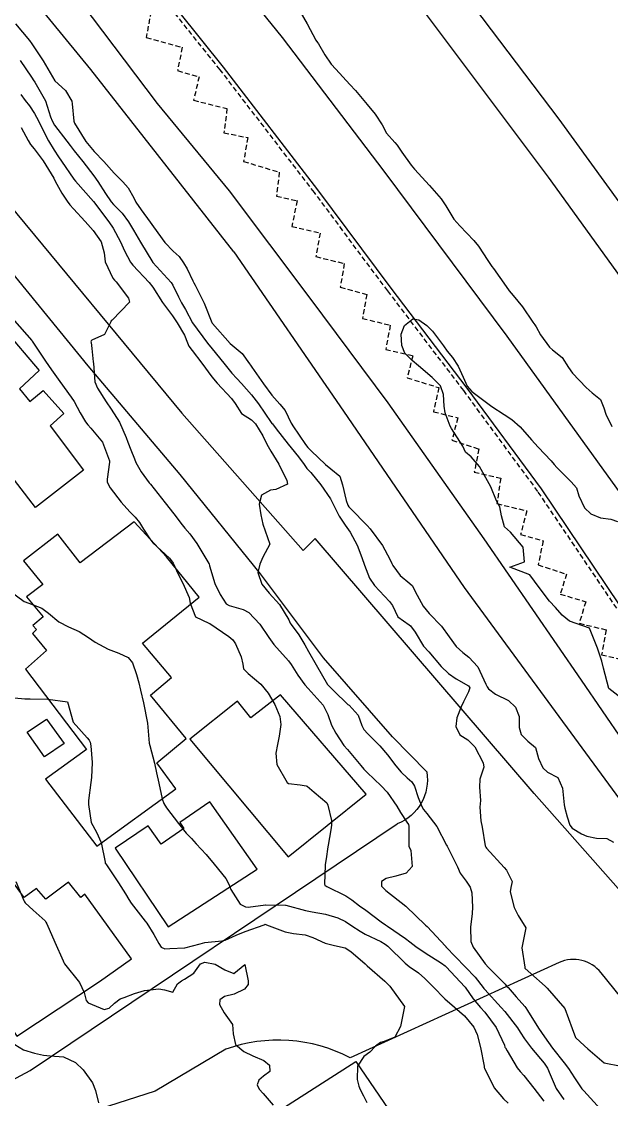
# Model space of a CAD drawing. Header units: metres. Extents: x 292545 to 299085, y 7450245 to 7463078.
# Drawn here: x 297997.3 to 298056.2, y 7451897.9 to 7452005.5 of the extents above; entities that cross this region are included whole.
import ezdxf

# ---------------------------------------------------------------- set-up
doc = ezdxf.new("R2010")
doc.units = ezdxf.units.M
doc.linetypes.add('DASHED', pattern=[0.75, 0.5, -0.25])
for name, color, linetype in [('Canteiro', 45, 'DASHED'), ('Curvas de Nivel 1m', 11, 'Continuous'), ('Curvas de Nivel 5m', 15, 'Continuous'), ('Edificações', 30, 'Continuous'), ('Linha Férrea', 20, 'Continuous'), ('Vias Primárias', 230, 'Continuous')]:
    doc.layers.add(name, color=color, linetype=linetype)

msp = doc.modelspace()

# ---------------------------------------------------------------- linework, layer by layer
at = {"layer": 'Canteiro'}
for points in [[(298056.69, 7451946.96), (298048.81, 7451958.63), (298041.41, 7451968.7), (298033.83, 7451978.65), (298026.5, 7451988.48), (298017.09, 7452000.73), (298008.04, 7452012.05)], [(298010.18, 7452006.55), (298009.72, 7452003.95), (298013.3, 7452002.97), (298012.84, 7452000.64), (298015, 7452000.03), (298014.44, 7451997.68), (298017.78, 7451996.85), (298017.47, 7451994.44), (298019.86, 7451993.96), (298019.44, 7451991.58), (298023, 7451990.5), (298022.72, 7451988.1), (298024.79, 7451987.66), (298024.25, 7451985.09), (298027.08, 7451984.43), (298026.66, 7451982.07), (298029.49, 7451981.38), (298029.09, 7451979.02), (298031.73, 7451978.3), (298031.3, 7451975.9), (298034.08, 7451975.22), (298033.63, 7451972.81), (298036.33, 7451972.18), (298035.77, 7451969.97), (298038.92, 7451968.99), (298038.4, 7451966.59), (298040.83, 7451965.97), (298040.24, 7451963.74), (298042.93, 7451962.87), (298042.47, 7451960.55), (298045.11, 7451959.94), (298044.73, 7451957.41), (298047.71, 7451956.68), (298047.09, 7451954.31), (298049.35, 7451953.69), (298048.84, 7451951.29), (298051.68, 7451950.37), (298051.06, 7451948.38), (298053.59, 7451947.61), (298052.95, 7451945.46), (298055.64, 7451944.8), (298055.18, 7451942.32), (298057.67, 7451941.72)]]:
    msp.add_lwpolyline(points, dxfattribs=at)
at = {"layer": 'Curvas de Nivel 1m', "flags": 128}
for points, elevation in [([(297996.68, 7452005.32), (297998.05, 7452003.65), (297998.31, 7452003.31), (297998.64, 7452002.82), (297999.44, 7452001.63), (298000.6, 7451999.62), (298001.66, 7451998.67), (298002.28, 7451997.59), (298002.33, 7451997.34), (298002.5, 7451995.59), (298002.56, 7451995.41), (298003.68, 7451993.58), (298004.52, 7451992.56), (298005.48, 7451991.56), (298006.5, 7451990.42), (298007.37, 7451989.54), (298007.9, 7451988.95), (298008.47, 7451987.93), (298008.69, 7451987.52), (298009.22, 7451986.75), (298010.11, 7451985.5), (298010.44, 7451985.05), (298011.58, 7451983.49), (298012.4, 7451982.61), (298013, 7451982.07), (298013.44, 7451981.46), (298013.79, 7451980.86), (298014.37, 7451979.67), (298014.46, 7451979.45), (298014.59, 7451979.22), (298015.49, 7451977.44), (298016.25, 7451975.51), (298016.29, 7451975.43), (298016.32, 7451975.38), (298018.09, 7451973.41), (298018.29, 7451973.24), (298019.29, 7451972.41), (298020.01, 7451971.38), (298020.12, 7451971.23), (298020.27, 7451971.04), (298021.42, 7451969.37), (298022.24, 7451968.24), (298023.07, 7451967.35), (298023.58, 7451966.7), (298024.2, 7451965.44), (298024.25, 7451965.33), (298024.34, 7451965.19), (298025.62, 7451963.32), (298025.86, 7451963.01), (298026.17, 7451962.69), (298027.61, 7451961.3), (298028.15, 7451960.87), (298029.03, 7451960.16), (298029.32, 7451959.27), (298029.67, 7451957.71), (298029.85, 7451957.26), (298029.94, 7451957.1), (298030.1, 7451956.91), (298031.76, 7451955.24), (298032.08, 7451954.89), (298033.31, 7451953.23), (298034.04, 7451951.86), (298034.23, 7451951.42), (298034.33, 7451951.22), (298035.06, 7451950.24), (298036.02, 7451949.44), (298036.29, 7451949.19), (298036.56, 7451948.63), (298037.36, 7451947.18), (298037.98, 7451946.42), (298039.21, 7451945.16), (298039.95, 7451944.12), (298040.65, 7451943.14), (298041.33, 7451942.53), (298041.92, 7451942.06), (298042.81, 7451941.11), (298043.61, 7451939.39), (298043.76, 7451939.1), (298043.89, 7451938.92), (298044.6, 7451938.37), (298045.87, 7451937.75), (298046.6, 7451937.07), (298046.94, 7451936.15), (298046.94, 7451935.06), (298047.14, 7451934.37), (298047.83, 7451933.69), (298048.58, 7451933.04), (298048.89, 7451931.96), (298049.31, 7451931.03), (298049.79, 7451930.61), (298050.82, 7451930.05), (298051.29, 7451929.01), (298051.44, 7451927.32), (298051.51, 7451927.01), (298051.73, 7451926.13), (298052.01, 7451925.29), (298052.25, 7451925), (298053.17, 7451924.44), (298053.72, 7451924.21), (298054.68, 7451924.01), (298055.71, 7451923.97), (298056.38, 7451923.62)], 706), ([(297997.12, 7452001.66), (297998.26, 7451999.99), (297998.5, 7451999.64), (297998.54, 7451999.58), (297998.6, 7451999.48), (297999.66, 7451997.63), (298000.15, 7451996.04), (298000.31, 7451995.62), (298000.56, 7451995.21), (298001.78, 7451993.6), (298002.11, 7451993.17), (298002.52, 7451992.64), (298003.39, 7451991.58), (298004.49, 7451990.15), (298004.89, 7451989.57), (298005.64, 7451988.39), (298006.21, 7451987.55), (298006.46, 7451987.26), (298007.31, 7451986.4), (298007.93, 7451985.53), (298008.43, 7451984.7), (298009.16, 7451983.51), (298010.39, 7451981.5), (298012.2, 7451979.48), (298012.37, 7451979.23), (298012.94, 7451978.06), (298013.25, 7451977.47), (298013.65, 7451976.78), (298014.32, 7451975.45), (298015.84, 7451973.43), (298016.29, 7451972.86), (298017.45, 7451971.42), (298018.26, 7451970.45), (298018.75, 7451969.9), (298019.22, 7451969.4), (298020.24, 7451968.27), (298020.92, 7451967.37), (298022.2, 7451965.51), (298022.27, 7451965.42), (298022.31, 7451965.36), (298022.68, 7451964.87), (298023.88, 7451963.34), (298024.17, 7451962.98), (298024.91, 7451962.08), (298025.48, 7451961.32), (298025.76, 7451960.93), (298026.14, 7451960.52), (298027.16, 7451959.3), (298028.11, 7451957.87), (298028.41, 7451957.29), (298028.97, 7451956.15), (298029.57, 7451955.27), (298030.07, 7451954.55), (298030.78, 7451953.25), (298031.25, 7451952.04), (298031.5, 7451951.25), (298032.02, 7451949.98), (298032.51, 7451949.24), (298033.99, 7451947.64), (298034.29, 7451947.22), (298034.85, 7451946.09), (298035.96, 7451945.3), (298036.1, 7451945.19), (298036.57, 7451944.56), (298037.39, 7451943.18), (298037.93, 7451942.6), (298039.17, 7451941.16), (298039.91, 7451940.44), (298040.66, 7451939.9), (298041.89, 7451939.21), (298041.97, 7451939.12), (298042.01, 7451939), (298041.89, 7451938.6), (298041.39, 7451937.61), (298041.15, 7451937.13), (298040.74, 7451936.02), (298040.62, 7451935.14), (298041.03, 7451934.33), (298041.83, 7451933.81), (298042.51, 7451933.11), (298043.37, 7451931.54), (298043.43, 7451931.1), (298043.01, 7451929.88), (298042.99, 7451929.11), (298043.09, 7451927.77), (298043.02, 7451927.11), (298043.11, 7451925.73), (298043.25, 7451925.1), (298043.56, 7451923.25), (298043.63, 7451923.1), (298043.7, 7451923.02), (298045.45, 7451921.08), (298045.67, 7451920.81), (298046.26, 7451919.67), (298046.11, 7451919.07), (298046.06, 7451918.66), (298046.46, 7451917.07), (298046.85, 7451916.29), (298047.6, 7451915.05), (298047.22, 7451913.06), (298047.5, 7451911.11), (298047.52, 7451911.05), (298047.53, 7451911.03), (298047.55, 7451911), (298048.11, 7451910.48), (298049.53, 7451909.22), (298049.73, 7451909.03), (298051.51, 7451907.01), (298052.23, 7451905), (298052.57, 7451904.09), (298053.47, 7451903.26), (298053.82, 7451902.98), (298055.44, 7451901.56), (298057.15, 7451901.23)], 707), ([(297997.2, 7451998.27), (297997.62, 7451997.65), (297998.07, 7451997.14), (297998.57, 7451996.36), (297998.95, 7451995.64), (297999.34, 7451994.85), (297999.97, 7451993.63), (298000.52, 7451992.7), (298000.96, 7451992.05), (298001.27, 7451991.61), (298002.49, 7451989.81), (298002.66, 7451989.59), (298004.46, 7451987.57), (298005.98, 7451985.55), (298006.43, 7451984.9), (298007.16, 7451983.54), (298007.53, 7451982.66), (298008.13, 7451981.52), (298008.25, 7451981.38), (298008.39, 7451981.23), (298010, 7451979.5), (298010.37, 7451979.01), (298011.34, 7451977.49), (298012.33, 7451976.17), (298012.62, 7451975.77), (298012.81, 7451975.47), (298013.53, 7451974.23), (298013.85, 7451973.46), (298013.96, 7451973.13), (298014.29, 7451972.71), (298015.26, 7451971.44), (298016.26, 7451970.07), (298016.8, 7451969.42), (298018.23, 7451967.92), (298018.6, 7451967.4), (298019.24, 7451966.42), (298020.21, 7451965.77), (298020.62, 7451965.38), (298021.37, 7451964.18), (298021.77, 7451963.36), (298022.17, 7451962.63), (298022.95, 7451961.35), (298023.75, 7451959.73), (298023.81, 7451959.34), (298022.66, 7451958.82), (298022.12, 7451958.76), (298021.23, 7451958.26), (298020.99, 7451957.37), (298021.17, 7451956.29), (298021.35, 7451955.37), (298022.05, 7451953.36), (298021.36, 7451952.05), (298021.05, 7451951.37), (298020.86, 7451950.53), (298021.25, 7451949.37), (298022, 7451948.46), (298023.02, 7451947.35), (298023.97, 7451945.82), (298024.1, 7451945.48), (298024.19, 7451945.34), (298024.95, 7451944.32), (298025.56, 7451943.32), (298025.93, 7451942.64), (298026.68, 7451941.3), (298027.83, 7451939.35), (298027.87, 7451939.29), (298027.89, 7451939.27), (298028.44, 7451938.73), (298029.86, 7451937.35), (298029.97, 7451937.27), (298030.88, 7451936.29), (298031.25, 7451935.25), (298031.44, 7451934.84), (298031.83, 7451934.42), (298033.05, 7451933.23), (298033.81, 7451932.31), (298034.62, 7451931.21), (298035.17, 7451930.58), (298035.78, 7451930.03), (298036.22, 7451929.64), (298036.5, 7451929.19), (298036.87, 7451928.07), (298037.22, 7451927.18), (298037.41, 7451926.85), (298037.74, 7451926.46), (298038.73, 7451925.16), (298039.7, 7451923.32), (298039.76, 7451923.21), (298039.79, 7451923.15), (298039.91, 7451922.93), (298040.8, 7451921.13), (298041.06, 7451920.52), (298041.66, 7451919.71), (298042.05, 7451919.12), (298042.23, 7451918.53), (298042.29, 7451917.11), (298042.26, 7451916.48), (298042.08, 7451915.12), (298042.14, 7451913.67), (298042.35, 7451913.12), (298043.56, 7451911.45), (298043.88, 7451911.1), (298045.54, 7451909.42), (298045.7, 7451909.24), (298045.84, 7451909.08), (298046.64, 7451908.17), (298047.51, 7451907.18), (298047.61, 7451907.05), (298047.77, 7451906.79), (298048.87, 7451905.04), (298049.47, 7451904.16), (298050.28, 7451903.02), (298051.44, 7451901.56), (298051.89, 7451901), (298052.48, 7451900.06), (298053.2, 7451898.98), (298053.3, 7451898.87), (298053.41, 7451898.77), (298055.08, 7451896.96)], 708), ([(297997.23, 7451994.98), (297997.93, 7451993.65), (297998.16, 7451993.28), (297998.53, 7451992.85), (297999.42, 7451991.63), (298000.49, 7451989.91), (298000.64, 7451989.62), (298001.28, 7451988.42), (298001.83, 7451987.6), (298002.1, 7451987.24), (298002.46, 7451986.85), (298003.62, 7451985.58), (298004.43, 7451984.68), (298005.21, 7451983.56), (298005.51, 7451982.45), (298005.62, 7451981.56), (298006.38, 7451979.93), (298006.55, 7451979.72), (298006.72, 7451979.54), (298007.96, 7451977.92), (298008.05, 7451977.52), (298006.32, 7451975.74), (298006.23, 7451975.65), (298006.18, 7451975.55), (298005.55, 7451974.31), (298004.3, 7451973.72), (298004.21, 7451973.66), (298004.19, 7451973.57), (298004.21, 7451973.48), (298004.29, 7451972.9), (298004.43, 7451971.57), (298004.45, 7451971.39), (298004.6, 7451969.57), (298004.86, 7451968.95), (298005.72, 7451967.56), (298006.22, 7451966.83), (298007.04, 7451965.54), (298007.71, 7451964.01), (298007.88, 7451963.53), (298008.17, 7451962.77), (298008.53, 7451961.89), (298008.69, 7451961.52), (298009.2, 7451960.57), (298010.02, 7451959.5), (298010.13, 7451959.36), (298011.6, 7451957.49), (298012.1, 7451956.85), (298012.71, 7451956.1), (298013.18, 7451955.46), (298013.58, 7451954.96), (298014.07, 7451954.38), (298014.76, 7451953.44), (298015.88, 7451951.58), (298015.97, 7451951.43), (298015.99, 7451951.38), (298016.03, 7451951.18), (298016.56, 7451949.42), (298017.09, 7451948.32), (298017.7, 7451947.41), (298017.98, 7451947.23), (298019.41, 7451946.82), (298019.97, 7451946.52), (298021.07, 7451945.37), (298021.95, 7451944.05), (298022.45, 7451943.35), (298023.92, 7451941.71), (298024.2, 7451941.34), (298024.85, 7451940.27), (298025.54, 7451939.32), (298025.89, 7451938.96), (298027.38, 7451937.29), (298027.85, 7451936.36), (298028.21, 7451935.29), (298028.63, 7451934.48), (298029.46, 7451933.27), (298029.82, 7451932.85), (298031.15, 7451931.25), (298031.45, 7451930.9), (298031.79, 7451930.57), (298033.18, 7451929.23), (298033.76, 7451928.61), (298034.75, 7451927.21), (298035.09, 7451926.56), (298035.73, 7451925.6), (298035.89, 7451925.36), (298035.95, 7451925.2), (298035.92, 7451923.41), (298035.95, 7451923.2), (298036.12, 7451922.78), (298036.26, 7451921.19), (298035.67, 7451920.5), (298034.65, 7451920.22), (298033.66, 7451919.99), (298033.22, 7451919.66), (298033.21, 7451919.22), (298033.65, 7451918.77), (298035.63, 7451917.2), (298037.61, 7451915.32), (298037.75, 7451915.17), (298039.58, 7451913.22), (298039.62, 7451913.18), (298039.64, 7451913.15), (298041.55, 7451911.17), (298041.6, 7451911.13), (298042.55, 7451910.12), (298043.35, 7451909.1), (298043.43, 7451909), (298043.53, 7451908.88), (298045.15, 7451907.08), (298045.51, 7451906.68), (298046.79, 7451905.06), (298047.06, 7451904.63), (298047.47, 7451903.95), (298048.17, 7451903.04), (298049.44, 7451901.53), (298049.77, 7451901.03), (298050.03, 7451900.42), (298050.66, 7451899.02), (298051.4, 7451897.91)], 709), ([(298057.87, 7451937.41), (298055.89, 7451938.96), (298055.37, 7451940.97), (298055.2, 7451941.68), (298054.78, 7451942.97), (298053.96, 7451944.98), (298051.97, 7451945.68), (298051.24, 7451946.27), (298050.58, 7451947.02), (298049.99, 7451947.67), (298048.94, 7451949.04), (298048.03, 7451950.3), (298046.03, 7451951.07), (298047.49, 7451951.6), (298047.35, 7451953.06), (298046.08, 7451954.57), (298045.48, 7451955.08), (298045.19, 7451956.18), (298045.03, 7451957.09), (298044.68, 7451957.67), (298044.13, 7451959.1), (298042.98, 7451961.11), (298042.16, 7451962.07), (298041.6, 7451962.56), (298041.31, 7451963.13), (298040.2, 7451964.92), (298040.06, 7451965.14), (298039.56, 7451966.49), (298039.45, 7451967.15), (298039.39, 7451968.31), (298039.09, 7451969.16), (298038.26, 7451970.01), (298036.91, 7451971.18), (298036.28, 7451971.7), (298035.52, 7451972.44), (298035.24, 7451973.21), (298035.18, 7451974.33), (298035.49, 7451975.2), (298036.33, 7451975.87), (298036.92, 7451975.77), (298037.73, 7451975.18), (298038.31, 7451974.62), (298039.39, 7451973.15), (298039.77, 7451972.63), (298040.28, 7451972.01), (298040.86, 7451971.13), (298041.37, 7451970.02), (298041.75, 7451969.12), (298042.24, 7451968.6), (298044.22, 7451967.1), (298045.46, 7451966.32), (298046.21, 7451965.8), (298047.06, 7451965.06), (298048.18, 7451963.78), (298048.84, 7451963.04), (298050.16, 7451961.67), (298050.45, 7451961.32), (298050.7, 7451961.02), (298052.13, 7451959.6), (298052.66, 7451958.99), (298052.91, 7451958.2), (298053.47, 7451956.99), (298054.1, 7451956.38), (298055.07, 7451955.99), (298056.09, 7451955.85), (298056.77, 7451955.63)], 706), ([(297996, 7451948.76), (297997.53, 7451947.65), (297997.98, 7451947.48), (297999.3, 7451946.96), (297999.97, 7451946.48), (298001, 7451945.61), (298001.96, 7451945.1), (298003.01, 7451944.64), (298003.95, 7451944.03), (298004.61, 7451943.56), (298005.93, 7451942.89), (298006.98, 7451942.48), (298007.92, 7451942.03), (298008.34, 7451941.52), (298008.74, 7451940.36), (298008.98, 7451939.51), (298009.16, 7451938.79), (298009.45, 7451937.51), (298009.84, 7451935.5), (298010.02, 7451933.5), (298010.06, 7451933.26), (298010.54, 7451931.49), (298010.75, 7451930.52), (298010.97, 7451929.49), (298011.32, 7451927.92), (298011.47, 7451927.48), (298011.75, 7451927.02), (298012.93, 7451925.47), (298013.71, 7451924.5), (298014.22, 7451923.96), (298014.71, 7451923.44), (298015.69, 7451922.36), (298016.51, 7451921.42), (298017.66, 7451919.96), (298017.95, 7451919.41), (298018.16, 7451918.89), (298019.1, 7451917.4), (298019.63, 7451917.14), (298019.88, 7451917.13), (298021.63, 7451917.33), (298021.66, 7451917.34), (298023.63, 7451917.31), (298023.67, 7451917.3), (298025.62, 7451916.78), (298026.29, 7451916.64), (298027.62, 7451916.41), (298028.85, 7451916.04), (298029.61, 7451915.68), (298030.26, 7451915.26), (298031.06, 7451914.71), (298031.59, 7451914.43), (298033.14, 7451913.67), (298033.58, 7451913.42), (298033.83, 7451913.22), (298035.56, 7451911.53), (298035.97, 7451911.19), (298036.91, 7451910.54), (298037.54, 7451909.99), (298038.35, 7451909.16), (298039.52, 7451907.97), (298040.48, 7451907.14), (298041.5, 7451906.26), (298042.44, 7451905.12), (298042.76, 7451904.4), (298043.08, 7451903.11), (298043.44, 7451901.25), (298043.47, 7451901.1), (298043.5, 7451901.04), (298044.47, 7451899.09), (298045.4, 7451897.97), (298045.86, 7451897.54)], 711), ([(297995.88, 7451938.09), (297997.61, 7451937.92), (297997.88, 7451937.9), (297998.13, 7451937.9), (297999.88, 7451937.87), (298001.87, 7451937.6), (298002.42, 7451935.59), (298003.83, 7451934.03), (298004.03, 7451933.78), (298004.11, 7451933.58), (298004.18, 7451933.21), (298004.32, 7451931.57), (298004.25, 7451930.05), (298004.19, 7451929.57), (298003.95, 7451927.77), (298003.94, 7451927.58), (298003.94, 7451927.38), (298004.21, 7451925.57), (298004.76, 7451924.61), (298005.21, 7451923.56), (298005.61, 7451921.61), (298005.62, 7451921.55), (298005.63, 7451921.51), (298005.67, 7451921.45), (298006.95, 7451919.54), (298007.64, 7451918.43), (298007.99, 7451917.88), (298008.22, 7451917.52), (298009.61, 7451915.72), (298009.78, 7451915.51), (298010.49, 7451914.4), (298010.99, 7451913.49), (298011.22, 7451913.13), (298011.58, 7451912.95), (298012.07, 7451912.99), (298013.58, 7451913.05), (298015.09, 7451913.44), (298015.58, 7451913.59), (298017.25, 7451913.75), (298017.59, 7451913.83), (298018.68, 7451914.31), (298019.6, 7451914.69), (298021.48, 7451915.36), (298021.57, 7451915.39), (298021.6, 7451915.4), (298021.72, 7451915.36), (298023.6, 7451914.66), (298024.43, 7451914.5), (298025.59, 7451914.34), (298026.36, 7451914.07), (298027.59, 7451913.51), (298028.52, 7451913.28), (298029.58, 7451913.04), (298030.15, 7451912.69), (298031.56, 7451911.45), (298031.79, 7451911.24), (298033.54, 7451909.71), (298034.03, 7451909.22), (298035.51, 7451907.2), (298035.16, 7451905.53), (298035.09, 7451905.2), (298034.55, 7451904.13), (298033.47, 7451903.69), (298033.09, 7451903.6), (298032.6, 7451903.23), (298032.04, 7451902.64), (298031.45, 7451902.21), (298030.8, 7451901.25), (298030.76, 7451899.91), (298030.94, 7451899.25), (298031.07, 7451898.91), (298031.4, 7451898.28), (298031.75, 7451897.6)], 712), ([(297996.69, 7451919.66), (297997.5, 7451917.79), (297997.55, 7451917.65), (297997.63, 7451917.55), (297998.43, 7451916.83), (297999.61, 7451915.76), (297999.7, 7451915.62), (297999.78, 7451915.44), (298000.6, 7451913.61), (298001.42, 7451911.74), (298001.48, 7451911.6), (298001.56, 7451911.46), (298003.06, 7451909.58), (298003.52, 7451908.59), (298003.73, 7451907.79), (298003.91, 7451907.57), (298005.5, 7451906.9), (298006.02, 7451907.03), (298006.55, 7451907.54), (298007.1, 7451907.95), (298007.52, 7451908.1), (298008.54, 7451908.5), (298009.53, 7451908.79), (298010.99, 7451908.95), (298011.53, 7451908.85), (298012.37, 7451908.62), (298012.85, 7451909.47), (298013.23, 7451909.77), (298013.54, 7451909.91), (298014.48, 7451910.52), (298015.13, 7451911.44), (298015.56, 7451911.62), (298016.61, 7451911.42), (298017.55, 7451910.85), (298018.46, 7451910.49), (298019.55, 7451911.39), (298019.9, 7451909.75), (298019.89, 7451909.38), (298019.53, 7451908.94), (298018.48, 7451908.44), (298017.52, 7451908.2), (298017.06, 7451907.87), (298017.03, 7451907.41), (298017.5, 7451906.57), (298018.34, 7451905.4), (298018.41, 7451904.47), (298018.62, 7451903.4), (298019.46, 7451902.7), (298020.36, 7451902.28), (298021.45, 7451901.81), (298022.03, 7451901.35), (298022.07, 7451900.72), (298021.43, 7451900.23), (298020.95, 7451899.83), (298020.8, 7451899.37), (298020.99, 7451898.95), (298021.4, 7451898.5), (298022.39, 7451897.35)], 713), ([(297996.17, 7451903.66), (297997.46, 7451902.88), (297998.57, 7451902.52), (297999.45, 7451902.32), (298000.11, 7451902.28), (298001.45, 7451902.18), (298002.67, 7451901.59), (298003.43, 7451900.87), (298004.35, 7451899.57), (298004.65, 7451898.8), (298004.94, 7451897.56)], 714)]:
    msp.add_lwpolyline(points, dxfattribs=dict(at, elevation=elevation))
at = {"layer": 'Curvas de Nivel 5m', "flags": 128}
for points, elevation in [([(298024.7, 7452007.21), (298025.77, 7452005.32), (298026.66, 7452003.68), (298026.8, 7452003.45), (298026.91, 7452003.31), (298027.56, 7452002.22), (298028.19, 7452001.29), (298028.63, 7452000.78), (298030.04, 7451999.27), (298030.6, 7451998.66), (298031.76, 7451997.25), (298032.57, 7451996.28), (298033.28, 7451995.23), (298033.72, 7451994.4), (298034.54, 7451993.47), (298034.77, 7451993.21), (298035.23, 7451992.5), (298036.16, 7451991.19), (298036.51, 7451990.8), (298037.99, 7451989.17), (298038.48, 7451988.63), (298039.16, 7451987.85), (298039.62, 7451987.15), (298040.44, 7451985.82), (298041.01, 7451985.13), (298042.42, 7451983.67), (298042.88, 7451983.12), (298043.82, 7451981.68), (298044.23, 7451981.1), (298044.39, 7451980.89), (298045.64, 7451979.08), (298045.94, 7451978.66), (298046.35, 7451978.2), (298047.29, 7451977.06), (298048.33, 7451975.53), (298048.53, 7451975.26), (298048.65, 7451975.05), (298049.09, 7451974.27), (298049.99, 7451973.03), (298050.29, 7451972.76), (298051.25, 7451971.99), (298051.87, 7451971.01), (298052.26, 7451970.44), (298053.64, 7451968.99), (298054.24, 7451968.48), (298055.06, 7451967.8), (298055.42, 7451966.96), (298055.61, 7451966.35), (298056.2, 7451965.12)], 705), ([(297996.55, 7451975.67), (297998.29, 7451973.68), (297998.33, 7451973.64), (297998.39, 7451973.54), (297999.67, 7451971.63), (298000.26, 7451970.78), (298001.08, 7451969.61), (298002.23, 7451968.04), (298002.53, 7451967.6), (298003.11, 7451966.48), (298003.64, 7451965.58), (298003.88, 7451965.26), (298004.2, 7451964.93), (298005.36, 7451963.56), (298006.04, 7451961.67), (298006.05, 7451961.55), (298005.83, 7451959.85), (298005.82, 7451959.55), (298006.12, 7451958.97), (298007.21, 7451957.54), (298008.09, 7451956.58), (298008.62, 7451956.05), (298009.03, 7451955.52), (298009.44, 7451954.87), (298010.07, 7451953.88), (298010.38, 7451953.5), (298012.04, 7451951.96), (298012.39, 7451951.47), (298012.91, 7451950.36), (298013.37, 7451949.47), (298013.99, 7451948.03), (298014.1, 7451947.46), (298014.64, 7451946.12), (298015.96, 7451945.47), (298016.06, 7451945.43), (298017.95, 7451944.14), (298018.36, 7451943.82), (298018.63, 7451943.4), (298019.2, 7451942.11), (298019.37, 7451941.39), (298019.43, 7451940.91), (298019.9, 7451940.46), (298021.17, 7451939.37), (298021.88, 7451938.49), (298022.54, 7451937.35), (298023.04, 7451936.16), (298023.17, 7451935.35), (298022.99, 7451934.19), (298022.83, 7451933.35), (298022.67, 7451932.49), (298022.76, 7451931.35), (298023.78, 7451929.56), (298023.91, 7451929.47), (298025.09, 7451929.32), (298025.7, 7451929.24), (298025.77, 7451929.21), (298026.47, 7451928.59), (298027.75, 7451927.52), (298027.86, 7451927.29), (298028.21, 7451925.77), (298028.21, 7451925.29), (298028.15, 7451924.85), (298027.88, 7451923.29), (298027.85, 7451923.14), (298027.68, 7451921.94), (298027.59, 7451921.37), (298027.59, 7451921.29), (298027.5, 7451919.45), (298027.56, 7451919.29), (298027.65, 7451919.23), (298027.76, 7451919.18), (298029.64, 7451918.26), (298030.24, 7451917.86), (298031.02, 7451917.25), (298031.63, 7451916.8), (298033.18, 7451915.66), (298033.6, 7451915.35), (298033.79, 7451915.22), (298035.59, 7451913.98), (298036.03, 7451913.64), (298036.64, 7451913.18), (298037.57, 7451912.57), (298039.21, 7451911.51), (298039.55, 7451911.25), (298039.67, 7451911.15), (298041.53, 7451909.17), (298041.55, 7451909.15), (298041.57, 7451909.13), (298042.36, 7451907.95), (298043.08, 7451907.11), (298043.51, 7451906.64), (298044.64, 7451905.09), (298045.47, 7451903.33), (298045.53, 7451903.15), (298045.57, 7451903.08), (298045.76, 7451902.77), (298046.74, 7451901.06), (298047.06, 7451900.69), (298047.43, 7451900.3), (298048.41, 7451899.04), (298049.4, 7451897.74)], 710)]:
    msp.add_lwpolyline(points, dxfattribs=dict(at, elevation=elevation))
at = {"layer": 'Edificações'}
for points in [[(297995.48, 7451974.88), (297999.03, 7451970.7), (297997.06, 7451968.88), (297998.09, 7451967.6), (297999.42, 7451968.69), (298001.48, 7451966.41), (298000.11, 7451965.19), (298003.45, 7451960.76), (297998.65, 7451957.03), (297998.65, 7451957.03), (297993.99, 7451963.03)], [(298050.86, 7451816.88), (298005.49, 7451883.52), (298021.56, 7451893.99), (298021.4, 7451895.79), (298030.63, 7451901.7), (298052.08, 7451870.3), (298056.62, 7451873.48), (298053.85, 7451877.28), (298068.8, 7451887.43), (298071.75, 7451883.2), (298074.27, 7451884.55), (298094.84, 7451854.22), (298090.85, 7451851.31), (298094.23, 7451846.43), (298080.32, 7451837.58), (298077.51, 7451841.85), (298074.71, 7451839.91), (298076.94, 7451836.5), (298075.73, 7451835.75), (298076.75, 7451834), (298050.86, 7451816.88)]]:
    msp.add_lwpolyline(points, dxfattribs=at)
for points in [[(298004.8, 7451923.22), (298012.67, 7451928.94), (298010.77, 7451931.53), (298013.7, 7451933.96), (298010.13, 7451938.29), (298012.23, 7451940.05), (298009.35, 7451943.46), (298015, 7451948.08), (298011.75, 7451952.08), (298008.5, 7451955.59), (298003.13, 7451951.5), (298000.9, 7451954.35), (297997.46, 7451951.71), (297999.4, 7451949.33), (297997.76, 7451948.1), (297999.43, 7451946.11), (297998.41, 7451945.24), (297998.75, 7451944.83), (297998.36, 7451944.45), (297999.76, 7451942.75), (297997.65, 7451940.88), (298003.74, 7451932.87), (297999.66, 7451929.88)], [(298023.89, 7451922.15), (298031.68, 7451928.4), (298023.11, 7451938.31), (298020.15, 7451936.03), (298018.84, 7451937.69), (298014.06, 7451933.89)], [(297999.77, 7451935.9), (298001.53, 7451933.46), (297999.57, 7451932.14), (297997.83, 7451934.59)], [(298016.06, 7451927.63), (298013.06, 7451925.58), (298013.48, 7451924.98), (298011.2, 7451923.42), (298009.91, 7451925.23), (298006.61, 7451923), (298011.91, 7451915.15), (298020.78, 7451920.9)], [(297993.83, 7451925.09), (297989.47, 7451922.64), (297989.69, 7451922.28), (297981.93, 7451917.17), (297985.37, 7451912.15), (297986.75, 7451912.96), (297988.41, 7451910.4), (297990.41, 7451911.57), (297991.95, 7451909.33), (297992.91, 7451909.96), (297996.79, 7451904.24), (298005.05, 7451909.69), (298008.23, 7451911.96), (298003.59, 7451918.4), (298003.19, 7451918.08), (298001.96, 7451919.62), (297999.7, 7451917.91), (297998.76, 7451918.98), (297997.52, 7451918.07), (297995.64, 7451920.66), (297994.97, 7451920.23), (297994.35, 7451921.06), (297995.87, 7451922.04)]]:
    msp.add_lwpolyline(points, close=True, dxfattribs=at)
at = {"layer": 'Linha Férrea', "linetype": 'Continuous'}
for points in [[(297893.72, 7452147.89), (297914.1, 7452132.6), (297926.88, 7452122.2), (297939.08, 7452112.27), (297953.85, 7452099.01), (297967.06, 7452086.24), (297978.84, 7452074.65), (297992.85, 7452059.83), (298007.38, 7452043.96), (298019.92, 7452028.72), (298036.17, 7452008.29), (298049.85, 7451990), (298064.39, 7451969.86), (298079.59, 7451947.67), (298092.51, 7451928.63), (298107.33, 7451907.01), (298120.77, 7451886.73)], [(298109.83, 7451909.87), (298101.46, 7451922.29), (298094.25, 7451933.5), (298087.81, 7451942.66), (298079.09, 7451955.52), (298071.88, 7451966), (298060.19, 7451983.04), (298050.94, 7451995.8), (298041.58, 7452008.18), (298026.61, 7452026.71), (298015.47, 7452040.32), (298007.07, 7452049.97), (298000.21, 7452057.74), (297992.2, 7452066.57), (297985.1, 7452074.34), (297977.8, 7452081.54), (297968.55, 7452090.46), (297959.91, 7452098.9), (297950.74, 7452107.21), (297937.94, 7452118.44), (297926.33, 7452127.84), (297915.76, 7452136.28), (297904.64, 7452144.73)]]:
    msp.add_lwpolyline(points, dxfattribs=at)
at = {"layer": 'Vias Primárias'}
for points in [[(298018.46, 7451982.54), (298004.19, 7452000.76), (297988.68, 7452019.67), (297971.34, 7452039.36), (297954.45, 7452058.64), (297953.87, 7452061.11), (297952.23, 7452076.25), (297951.37, 7452082.74, 0.174156), (297949.37, 7452086.62), (297946.45, 7452089.38), (297935.24, 7452098.82), (297923.23, 7452109.64), (297910.86, 7452119.19), (297901.81, 7452126.27), (297888.54, 7452135.57), (297869.9, 7452147.61), (297854.21, 7452157.4), (297840.94, 7452165.35), (297830.74, 7452170.8, 0.111184), (297817.22, 7452172.35, 0.518837), (297813.38, 7452165.93, 0.933116)], [(298105.19, 7451878.22, 0.092228), (298097.34, 7451898.19, 0.015887), (298087.75, 7451912.51), (298076.75, 7451928.99), (298058.6, 7451956.32), (298045.74, 7451974.13), (298033.48, 7451990.62), (298023.31, 7452003.94), (298013.79, 7452015.74), (298005.82, 7452025.76), (297996.81, 7452037.12), (297987.38, 7452049.36), (297978.21, 7452061.04), (297969.84, 7452071.7), (297960.2, 7452083.47), (297954.35, 7452089.92), (297936.53, 7452104.95), (297925.96, 7452113.95), (297915.07, 7452122.99), (297908.63, 7452128.41)], [(297910.44, 7452019.35), (297915.25, 7452012.28), (297920.35, 7452004.86), (297926.96, 7451994.33), (297927.9, 7451993.02, 0.340607), (297930.95, 7451992.11), (297935.79, 7451993.57), (297946.26, 7452000.57), (297958.22, 7452008.15, -0.187903), (297967.16, 7452010.52, -0.214021), (297980.96, 7452004.74), (297995.2, 7451988.27), (298013.26, 7451966.44), (298025.4, 7451952.74)], [(298013.11, 7451960.31), (298003.92, 7451971.15), (297993.88, 7451983.44), (297984.15, 7451993.72, 0.232088), (297962.09, 7451997.2), (297953.26, 7451991.91), (297939.02, 7451982.21, 0.313017), (297938.37, 7451978.25), (297939.28, 7451976.66), (297937.76, 7451975.7), (297941.21, 7451970.61), (297944.84, 7451965.13), (297948.61, 7451959.55), (297955.63, 7451948.87), (297962.71, 7451938.27), (297969.73, 7451927.84), (297976.1, 7451918.33), (297982.49, 7451908.8), (297988.33, 7451899.97), (297989.89, 7451900.87), (297989.95, 7451900.9), (297991.22, 7451899, 0.353551), (297993.43, 7451898.31), (297998.13, 7451900.82)], [(298099.7, 7451865.71), (298086.6, 7451882.2), (298068.29, 7451906.04), (298048.46, 7451928.45), (298026.59, 7451953.92), (298025.4, 7451952.74, 0.101078)], [(298037.72, 7451930.62, -0.354608), (298034.78, 7451925.44)], [(298103.65, 7451851.27), (298090.21, 7451867.74), (298074.17, 7451886.84), (298063.97, 7451899.64), (298055.13, 7451910.57, 0.338142), (298050.93, 7451911.59), (298030.08, 7451902.07, 0.210615), (298017.65, 7451902.92), (298010.61, 7451898.74), (298004.09, 7451896.63, 0.096961), (298000.29, 7451889.98), (298002.42, 7451889.86)]]:
    msp.add_lwpolyline(points, format="xyb", dxfattribs=at)
for points in [[(298080.14, 7451912.36), (298073.38, 7451922.6), (298065.48, 7451934.45), (298057.04, 7451947.2), (298049.17, 7451958.88), (298041.75, 7451968.95), (298034.17, 7451978.91), (298026.84, 7451988.74), (298017.43, 7452000.99), (298008.37, 7452012.32), (298000.03, 7452022.96), (297985.28, 7452041.24)], [(297992.36, 7452020.51), (298003.19, 7452007.44), (298010.82, 7451997.36), (298018, 7451988.64), (298026.05, 7451977.93), (298033.84, 7451967.46), (298043.43, 7451953.9), (298053.13, 7451939.79), (298057.33, 7451933.67), (298064.27, 7451927.79), (298072.17, 7451921.15), (298073.86, 7451919.62), (298080.14, 7451912.36)], [(298018.46, 7451982.54), (298029.41, 7451966.64), (298041.46, 7451949.03), (298058.54, 7451925.77)], [(298037.72, 7451930.62), (298034.32, 7451934.11), (298027.43, 7451942), (298021.12, 7451950.39), (298013.11, 7451960.31)], [(297998.13, 7451900.82), (298034.78, 7451925.44)]]:
    msp.add_lwpolyline(points, dxfattribs=at)

doc.saveas('drawing.dxf')
